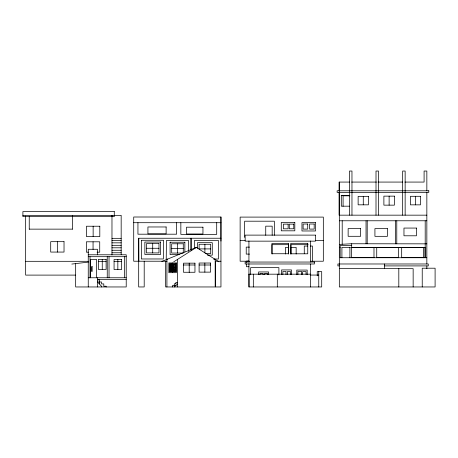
<?xml version="1.0" encoding="UTF-8"?>
<svg xmlns="http://www.w3.org/2000/svg" width="458" height="458" viewBox="0 0 458 458"><rect width="100%" height="100%" fill="white"/><g stroke="black" fill="none" stroke-linecap="round" stroke-linejoin="round"><path stroke-width="0.69" d="M367.202 243.776L367.23 220.773M220.956 241.091L220.956 217.006L133.713 217.006L133.713 261.22L167.027 261.22M188.37 251.551L188.501 240.473L166.449 240.473L166.225 259.165L167.645 259.165M101.401 286.96L101.493 286.216L97.451 281.991L101.493 281.991L101.493 283.92L103.789 283.92L103.789 286.216L106.147 286.216L106.147 286.96M174.303 286.96L177.572 284.017M173.696 261.85L196.373 247.429L219.05 261.85M161.8 261.455L196.373 247.429M71.826 264.066L88.405 262.102M339.332 244.412L351.687 243.753L426.845 243.845M349.631 182.072L339.086 182.072L339.086 190.803M351.687 182.072L376.516 182.072M377.936 182.072L402.788 182.072M404.918 182.072L424.091 182.072L424.091 171.04L426.845 171.04L426.845 190.803M349.488 195.337L341.307 195.337L341.307 206.186L349.488 206.186M341.187 195.56L349.586 195.56M349.889 195.824L343.088 195.824L343.088 206.249M426.845 215.163L339.086 215.163L339.086 192.366M22.9 215.352L121.17 215.352L121.17 254.625M339.332 220.773L426.845 220.773M133.713 222.703L220.933 222.703M29.243 229.137L72.364 229.137M220.956 238.24L138.688 238.24L138.774 261.22L138.774 238.24M111.975 238.332L121.17 238.332M111.975 240.353L121.17 240.353M240.135 240.536L245.116 240.536M315.51 240.536L323.331 240.536M170.101 242.236L184.86 242.236M111.975 242.837L121.17 242.837M308.114 244.681L291.013 244.681L291.013 253.967M111.975 245.316L121.17 245.316M351.687 245.499L340.168 245.499L340.168 257.74M307.673 246.055L304.267 246.055L304.267 253.635M310.404 246.055L312.448 246.055L312.448 261.22M249.558 247.114L246.227 247.114L246.227 254.098L249.558 254.098M339.332 247.337L340.168 247.337M350.33 247.337L341.914 247.337L341.914 257.74M351.647 257.74L351.647 247.337L425.196 247.429L351.647 247.429M288.792 247.406L285.449 247.406L285.449 254.024M111.975 247.801L121.17 247.801M146.446 248.27L158.978 248.27M171.687 248.413L183.274 248.413M210.697 248.906L199.115 248.906L199.115 244.269L210.697 244.269L210.697 253.549L205.55 253.549M111.975 250.28L121.17 250.28M88.394 252.192L86.396 252.192L86.396 241.801L99.724 241.801L99.724 252.192L97.056 252.192M111.975 252.764L121.17 252.764M179.238 254.648L170.101 254.648L170.101 242.185M88.257 254.785L126.219 254.785L126.219 286.96L75.662 286.96L75.662 263.608M207.365 255.14L212.283 255.14L212.283 242.677L197.524 242.677L197.524 248.213M88.257 256.686L126.219 256.686M351.647 257.591L373.986 257.591M376.728 257.591L398.637 257.591M401.677 257.591L423.604 257.591M340.168 257.728L426.845 257.728M214.178 259.016L218.414 259.016L218.414 240.45L194.421 240.45L194.421 248.305M213.777 259.383L215.174 259.383L215.174 286.96L165.647 286.96L165.647 261.22M248.929 261.066L246.444 261.066L246.444 262.486M215.283 261.22L220.956 261.22M249.312 261.22L240.135 261.22L240.135 217.098L323.331 217.098L323.331 261.22L310.404 261.22M25.659 261.312L88.434 261.312M98.396 261.472L106.113 261.472M114.071 261.472L121.61 261.472M169.517 264.3L171.91 264.3M173.158 264.34L175.826 264.34M169.517 264.896L171.91 264.896M183.469 264.999L194.959 264.999M199.104 264.999L210.594 264.999M173.158 265.09L175.826 265.09M169.517 265.337L171.91 265.337M169.517 265.772L171.91 265.772M339.321 265.909L337.901 265.909L337.901 263.98L428.282 263.98L428.282 265.909L384.56 265.909M173.158 265.972L175.826 265.972M169.517 266.207L171.91 266.207M169.517 266.642L171.91 266.642M173.158 266.802L175.826 266.802M248.929 266.733L246.444 266.733L246.444 263.9M169.517 267.129L171.91 267.129M173.158 267.363L175.826 267.363M169.517 267.707L171.91 267.707M173.158 267.93L175.826 267.93M169.517 268.228L171.91 268.228M339.332 268.577L398.809 268.577L398.809 286.96M173.158 268.691L175.826 268.691M398.809 268.669L413.15 268.669L413.15 286.96M169.517 268.846L171.91 268.846M169.517 269.361L171.91 269.361M173.158 269.533L175.826 269.533M169.517 269.825L171.91 269.825M173.158 270.083L175.826 270.083M169.517 270.266L171.91 270.266M173.158 270.632L175.826 270.632M169.517 270.712L171.91 270.712M173.158 271.182L175.826 271.182M169.517 271.279L171.91 271.279M248.929 274.182L310.61 274.182M75.593 275.103L25.659 275.103L25.659 216.061M310.61 275.058L318.757 275.058M88.257 277.766L126.219 277.766M97.451 279.5L126.219 279.5M97.451 279.872L99.563 279.872L99.563 283.92M177.572 282.363L175.918 282.363L175.929 284.017M175.918 283.817L174.275 283.817L174.275 285.471L175.929 285.471M426.845 192.366L426.845 263.98M426.845 265.909L426.845 268.714M425.196 220.773L425.196 257.728M425.013 247.429L425.013 257.728M423.604 247.429L423.604 257.774M422.23 286.96L422.23 268.205L435.1 268.205L435.1 286.96L339.332 286.96L339.332 182.072M415.452 196.305L415.452 204.852M405.147 215.163L405.147 171.04L402.668 171.04L402.668 215.163M401.677 247.429L401.677 257.774M398.637 247.429L398.637 257.774M396.777 220.773L396.777 243.811M395.529 220.773L395.529 243.811M389.128 196.139L389.128 205.15M384.56 263.98L384.56 268.577M378.485 215.163L378.485 171.04L376.007 171.04L376.007 215.163M376.728 247.429L376.728 257.774M373.986 247.429L373.986 257.774M366.039 220.773L366.039 243.77M363.28 196.373L363.28 204.829M351.967 215.163L351.967 171.04L349.488 171.04L349.488 215.163M351.687 243.753L351.687 247.337M349.901 247.337L349.901 257.74M342.206 220.773L342.206 244.257M318.757 271.605L318.757 286.96M317.239 275.796L317.239 271.605L321.699 271.605L321.699 286.96L248.929 286.96L248.929 263.516M310.61 240.994L310.61 262.05M310.61 263.98L310.61 286.96M307.181 274.737L307.181 270.071L296.79 270.071L296.79 274.737M306.036 274.371L306.036 271.617L302.635 271.617L302.635 274.371M301.593 274.663L301.593 271.445L297.912 271.445L297.912 274.663M296.154 254.024L296.154 247.406L290.801 247.406L290.801 254.024M291.488 274.582L291.488 269.928L281.561 269.928L281.561 274.582M290.338 274.645L290.338 271.371L287.584 271.371L287.584 274.645M288.603 254.058L288.603 244.681L272.058 244.681L272.058 254.058M285.998 274.6L285.998 271.439L282.872 271.439L282.872 274.6M278.893 274.92L278.893 267.655L250.669 267.655L250.669 274.806M277.313 274.182L277.313 286.96M274.336 235.269L274.336 221.197L244.646 221.197L244.646 237.381M272.172 235.28L272.172 226.16L265.737 226.16L265.737 235.28M268.565 274.6L268.565 271.943L258.638 271.943L258.638 274.6M267.42 274.697L267.42 273.386L264.661 273.386L264.661 274.697M263.075 274.714L263.075 273.455L259.949 273.455L259.949 274.714M253.331 274.182L253.331 286.96M249.02 274.182L249.02 286.96M248.929 240.994L248.929 262.05M220.956 217.006L220.956 286.96L215.437 286.96L215.437 261.22M216.703 222.703L216.703 234.376L180.847 234.376L180.847 222.703M204.903 244.269L204.903 252.885M204.852 263.029L204.852 272.132M191.169 238.24L191.169 250.079M190.934 238.24L190.934 250.079M189.211 263.161L189.211 272.355M184.86 242.185L184.86 251.889M177.572 259.383L177.572 286.96M177.481 243.776L177.481 253.056M176.622 222.703L176.622 234.193L137.944 234.193L137.944 222.703M174.303 285.471L172.649 285.305L172.649 286.96M172.614 262.938L172.614 272.682M166.912 259.383L166.912 286.96M152.709 243.633L152.709 252.913M144.201 261.22L144.201 286.96L138.688 286.96L138.688 261.22M124.484 256.686L124.484 277.766M117.838 259.537L117.838 269.556M111.975 215.352L111.975 254.929M109.033 256.686L109.033 277.766M107.252 256.686L107.252 277.766M102.254 259.337L102.254 269.447M97.451 254.785L97.451 249.272L88.257 249.272L88.257 286.96M97.451 277.766L97.451 286.96M96.581 277.766L96.581 259.383L90.518 259.383L90.518 277.766M93.14 226.229L93.14 236.614M93.06 241.801L93.06 249.421M90.02 256.686L90.02 277.766M72.364 215.352L72.364 229.275M57.364 241.675L57.364 252.066M29.243 216.634L29.243 229.275M141.562 240.278L141.339 258.97L163.391 258.97L163.615 240.278L141.562 240.278M428.803 190.803L337.128 190.803L337.128 192.366L428.803 192.366L428.803 190.803M394.367 196.139L383.884 196.139L383.884 205.15L394.367 205.15L394.367 196.139M420.461 196.305L410.442 196.305L410.442 204.852L420.461 204.852L420.461 196.305M368.427 196.373L358.133 196.373L358.133 204.829L368.427 204.829L368.427 196.373M114.277 211.579L22.9 211.579L22.9 216.634L114.277 216.634L114.277 211.579M294.815 222.451L281.281 222.451L281.281 230.821L294.815 230.821L294.815 222.451M315.499 222.611L301.965 222.611L301.965 230.975L315.499 230.975L315.499 222.611M307.719 224.019L303.127 224.019L303.127 229.092L307.719 229.092L307.719 224.019M314.182 224.019L309.585 224.019L309.585 229.092L314.182 229.092L314.182 224.019M288.128 224.128L283.439 224.128L283.439 228.817L288.128 228.817L288.128 224.128M293.761 224.122L289.256 224.122L289.29 228.788L293.796 228.788L293.761 224.122M99.804 226.229L86.47 226.229L86.47 236.614L99.804 236.614L99.804 226.229M166.128 226.973L147.928 226.973L147.928 233.866L166.128 233.866L166.128 226.973M202.951 227.185L186.492 227.185L186.492 233.986L202.951 233.986L202.951 227.185M416.459 228.067L403.967 228.067L403.967 235.79L416.459 235.79L416.459 228.067M360.635 228.582L348.143 228.582L348.143 236.299L360.635 236.299L360.635 228.582M387.416 228.605L374.925 228.605L374.925 236.328L387.416 236.328L387.416 228.605M315.482 235.114L245.162 235.114L245.162 241.148L315.482 241.148L315.482 235.114M64.028 241.675L50.701 241.675L50.701 252.066L64.028 252.066L64.028 241.675M160.563 242.042L144.86 242.042L144.86 254.505L160.563 254.505L160.563 242.042M307.747 243.324L290.79 243.324L290.79 253.801L307.747 253.801L307.747 243.324M288.408 243.536L271.897 243.536L271.897 253.738L288.408 253.738L288.408 243.536M158.978 243.633L146.446 243.633L146.446 252.913L158.978 252.913L158.978 243.633M183.274 243.776L171.687 243.776L171.687 253.056L183.274 253.056L183.274 243.776M106.113 259.337L98.396 259.337L98.396 269.447L106.113 269.447L106.113 259.337M121.61 259.537L114.071 259.537L114.071 269.556L121.61 269.556L121.61 259.537M314.406 262.05L245.139 262.05L245.139 263.98L314.406 263.98L314.406 262.05M176.382 262.938L168.847 262.938L168.847 272.682L176.382 272.682L176.382 262.938M210.594 263.029L199.104 263.029L199.104 272.132L210.594 272.132L210.594 263.029M194.959 263.161L183.469 263.161L183.469 272.264L194.959 272.264L194.959 263.161M171.91 263.734L169.517 263.734L169.517 271.731L171.91 271.731L171.91 263.734M175.826 263.734L173.158 263.734L173.158 271.731L175.826 271.731L175.826 263.734M92.138 266.642L91.68 266.642L91.68 271.422L92.138 271.422L92.138 266.642"/></g></svg>
